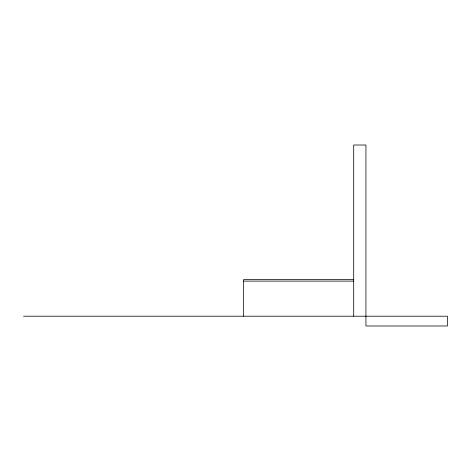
<?xml version="1.0" encoding="UTF-8"?>
<svg xmlns="http://www.w3.org/2000/svg" width="471" height="471" viewBox="0 0 471 471"><rect width="100%" height="100%" fill="white"/><g stroke="black" fill="none" stroke-linecap="round" stroke-linejoin="round"><path stroke-width="0.71" d="M353.703 279.521L243.654 279.521L243.654 316.206M243.654 281.105L353.703 281.105M23.55 316.206L447.45 316.206L447.45 325.985L365.932 325.985L365.932 145.015L353.703 145.015L353.703 316.206"/></g></svg>
